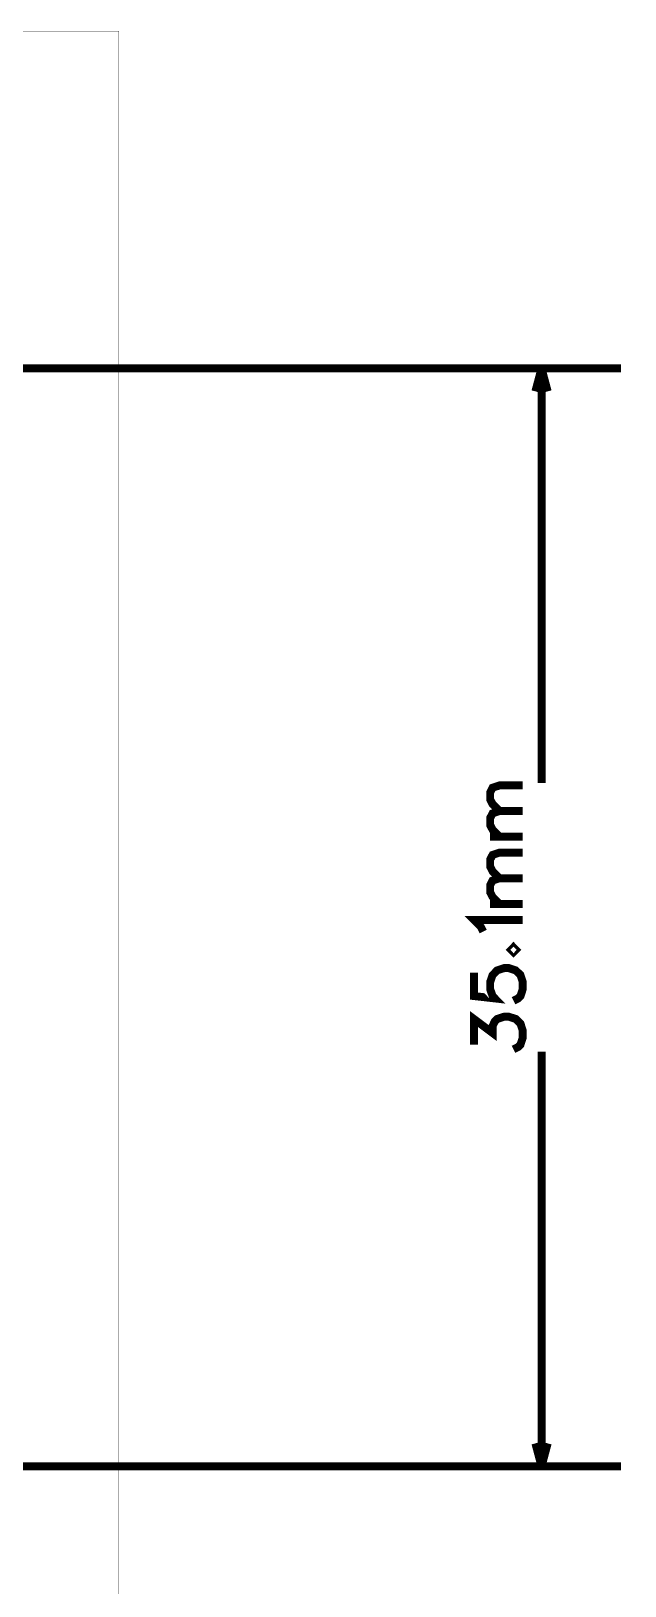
# Model space of a CAD drawing. Header units: millimetres. Extents: x -2 to 105, y -97 to 5.
# Drawn here: x 85.88 to 104.88, y -48.59 to 1.18 of the extents above; entities that cross this region are included whole.
import ezdxf

# ---------------------------------------------------------------- set-up
doc = ezdxf.new("R2010")
doc.units = ezdxf.units.MM
doc.header["$MEASUREMENT"] = 0
doc.layers.add('Bottom-Layer', color=7, linetype='Continuous', true_color=0x0000ff)
doc.layers.add('Document-Layer', color=7, linetype='Continuous', true_color=0xffffff)

msp = doc.modelspace()

# ---------------------------------------------------------------- linework, layer by layer
at = {"layer": 'Bottom-Layer', "const_width": 0.00508}
msp.add_lwpolyline([(-2.346, -85.578), (-2.346, 1.173), (88.689, 1.173), (88.689, -85.578)], close=True, dxfattribs=at)
at = {"layer": 'Document-Layer', "const_width": 0.254}
for points in [[(51.481, -9.619), (104.75, -9.619)], [(102.21, -9.619), (102.013, -10.355)], [(102.21, -9.619), (102.407, -10.355)], [(102.21, -9.619), (102.21, -22.891)], [(100.866, -23.787), (100.643, -23.564), (100.566, -23.414), (100.566, -23.191), (100.643, -23.041), (100.866, -22.967), (101.61, -22.967)], [(100.866, -24.608), (100.643, -24.384), (100.566, -24.234), (100.566, -24.011), (100.643, -23.861), (100.866, -23.787), (101.61, -23.787)], [(100.566, -24.608), (101.61, -24.608)], [(100.866, -25.939), (100.643, -25.715), (100.566, -25.565), (100.566, -25.342), (100.643, -25.192), (100.866, -25.118), (101.61, -25.118)], [(100.866, -26.759), (100.643, -26.536), (100.566, -26.386), (100.566, -26.162), (100.643, -26.012), (100.866, -25.939), (101.61, -25.939)], [(100.566, -26.759), (101.61, -26.759)], [(100.343, -27.643), (100.269, -27.493), (100.046, -27.27), (101.61, -27.27)], [(100.046, -28.961), (100.046, -29.708), (100.716, -29.784), (100.643, -29.708), (100.566, -29.485), (100.566, -29.261), (100.643, -29.038), (100.79, -28.888), (101.013, -28.814), (101.163, -28.814), (101.387, -28.888), (101.537, -29.038), (101.61, -29.261), (101.61, -29.485), (101.537, -29.708), (101.463, -29.784), (101.313, -29.858)], [(100.046, -31.263), (100.046, -30.442), (100.643, -30.889), (100.643, -30.666), (100.716, -30.516), (100.79, -30.442), (101.013, -30.369), (101.163, -30.369), (101.387, -30.442), (101.537, -30.592), (101.61, -30.816), (101.61, -31.039), (101.537, -31.263), (101.463, -31.339), (101.313, -31.412)], [(102.21, -31.489), (102.21, -44.761)], [(102.21, -44.761), (102.013, -44.025)], [(102.21, -44.761), (102.407, -44.025)], [(51.481, -44.761), (104.75, -44.761)]]:
    msp.add_lwpolyline(points, dxfattribs=at)
msp.add_lwpolyline([(101.24, -28.23), (101.313, -28.304), (101.387, -28.23), (101.313, -28.154)], close=True, dxfattribs=at)

doc.saveas('drawing.dxf')
